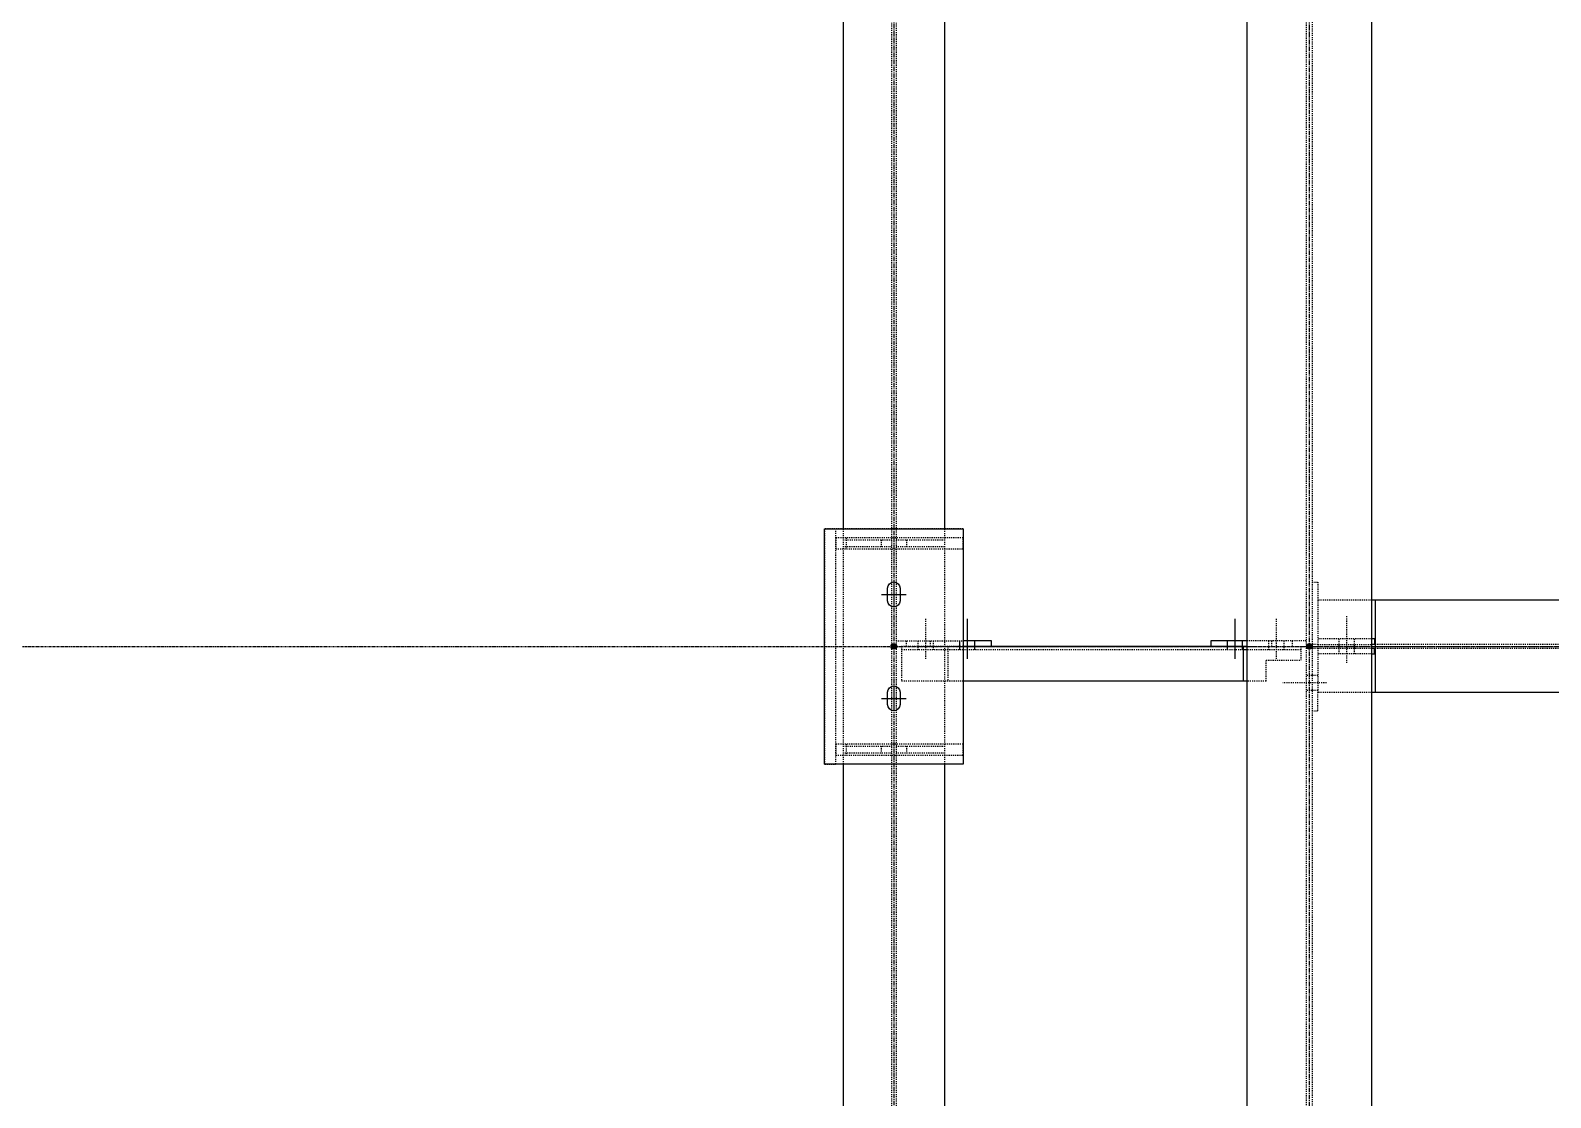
# Model space of a CAD drawing. Header units: millimetres. Extents: x 2102 to 20742, y 12631 to 26594.
# Drawn here: x 13385 to 15581, y 20669 to 22210 of the extents above; entities that cross this region are included whole.
import ezdxf

# ---------------------------------------------------------------- set-up
doc = ezdxf.new("R2010")
doc.units = ezdxf.units.MM
for name, pattern in [('CENTER', [12.7, 7.9375, -1.5875, 1.5875, -1.5875]), ('DXK_LINE_DOT2', [3.9198, 1.9599, -1.9599]), ('DXK_LINE_DOT5', [7.8785, 2.979, -0.9799, 0.9799, -0.9799, 0.9799, -0.9799])]:
    doc.linetypes.add(name, pattern=pattern)
for name, color, linetype in [('1', 7, 'Continuous'), ('2', 7, 'Continuous'), ('4', 7, 'Continuous')]:
    doc.layers.add(name, color=color, linetype=linetype)

# ---------------------------------------------------------------- blocks, each defined once
blk = doc.blocks.new('GridLine-116860372-116906 - 114867')
at = {"layer": '2', "color": 7, "linetype": 'DXK_LINE_DOT5'}
blk.add_line((2535.4, 21320.8), (24512.1, 21320.8), dxfattribs=at)
blk = doc.blocks.new('Part-116860372-116402 - 114867')
at = {"layer": '1', "color": 6, "linetype": 'DXK_LINE_DOT2'}
for p, q in [((16984.1, 21513.3), (17071.6, 21513.3)), ((17071.6, 21500.8), (16984.1, 21500.8)), ((17052.9, 21513.3), (17052.9, 21500.8))]:
    blk.add_line(p, q, dxfattribs=at)
blk = doc.blocks.new('Part-116860372-114969 - 114867')
at = {"layer": '1', "color": 6, "linetype": 'DXK_LINE_DOT2'}
for p, q in [((17830.9, 24933.3), (17830.9, 19233.3)), ((17820.2, 23975.8), (17820.2, 19233.3))]:
    blk.add_line(p, q, dxfattribs=at)
at = {"layer": '2', "color": 2, "linetype": 'Continuous'}
for p, q in [((17713.1, 24939.6), (17713.1, 19227.1)), ((17938.1, 24939.6), (17938.1, 19227.1))]:
    blk.add_line(p, q, dxfattribs=at)
at = {"layer": '4', "color": 4, "linetype": 'CENTER'}
blk.add_line((17825.6, 25070.8), (17825.6, 19070.8), dxfattribs=at)
blk = doc.blocks.new('Part-116860372-114972 - 114867')
at = {"layer": '4', "linetype": 'Continuous'}
for points in [[(17075.6, 22565.8, -1), (17075.6, 22575.8, -1)], [(17075.6, 19940.8, -1), (17075.6, 19950.8, -1)]]:
    blk.add_hatch(color=4, dxfattribs=at).paths.add_polyline_path(points)
at = {"layer": '1', "color": 6, "linetype": 'DXK_LINE_DOT2'}
for p, q in [((16984.1, 22556.6), (16984.1, 22467.3)), ((17167.1, 22556.6), (16984.1, 22556.6)), ((17071.6, 22556.6), (17071.6, 22461)), ((17079.5, 22556.6), (17079.5, 22467.3)), ((17167.1, 22556.6), (17167.1, 22467.3)), ((17071.6, 22461), (17071.6, 19959.8)), ((17079.5, 22461), (17079.5, 19959.8)), ((16984.1, 21533.3), (16984.1, 21108.3)), ((17167.1, 21533.3), (17167.1, 21108.3)), ((16984.1, 20102.1), (16984.1, 20043.6)), ((17167.1, 20102.1), (17167.1, 20043.6)), ((17167.1, 20043.6), (16984.1, 20043.6)), ((17079.5, 19959.8), (17071.6, 19959.8))]:
    blk.add_line(p, q, dxfattribs=at)
at = {"layer": '2', "color": 2, "linetype": 'Continuous'}
for p, q in [((16984.1, 22467.3), (16984.1, 21533.3)), ((17167.1, 22461), (16984.1, 22461)), ((17071.6, 22461), (17071.6, 22467.3)), ((17079.5, 22467.3), (17079.5, 22461)), ((17167.1, 22467.3), (17167.1, 21533.3)), ((16984.1, 21108.3), (16984.1, 20102.1)), ((17167.1, 21108.3), (17167.1, 20102.1))]:
    blk.add_line(p, q, dxfattribs=at)
at = {"layer": '4', "color": 4, "linetype": 'CENTER'}
blk.add_line((17075.6, 22570.8), (17075.6, 19945.8), dxfattribs=at)
at = {"layer": '4', "color": 4, "linetype": 'Continuous'}
for centre in [(17075.6, 22570.8), (17075.6, 19945.8)]:
    blk.add_circle(centre, 5, dxfattribs=at)
blk = doc.blocks.new('Part-116860372-114973 - 114867')
at = {"layer": '4', "linetype": 'Continuous'}
for points in [[(17825.6, 21315.8, -1), (17825.6, 21325.8, -1)], [(20200.6, 21315.8, -1), (20200.6, 21325.8, -1)]]:
    blk.add_hatch(color=4, dxfattribs=at).paths.add_polyline_path(points)
at = {"layer": '1', "color": 6, "linetype": 'DXK_LINE_DOT2'}
for p, q in [((17840.9, 21404.1), (17840.9, 21237.6)), ((17938.1, 21404.1), (17840.9, 21404.1)), ((17840.9, 21324.4), (17938.1, 21324.4)), ((17938.1, 21317.3), (17840.9, 21317.3)), ((19851.4, 21324.4), (17944.3, 21324.4)), ((19851.4, 21317.3), (17944.3, 21317.3)), ((17938.1, 21237.6), (17840.9, 21237.6))]:
    blk.add_line(p, q, dxfattribs=at)
at = {"layer": '2', "color": 2, "linetype": 'Continuous'}
for p, q in [((19851.4, 21404.1), (17938.1, 21404.1)), ((17944.3, 21404.1), (17944.3, 21237.6)), ((19851.4, 21237.6), (19851.4, 21404.1)), ((17944.3, 21324.4), (17938.1, 21324.4)), ((17944.3, 21317.3), (17938.1, 21317.3)), ((19851.4, 21237.6), (17938.1, 21237.6))]:
    blk.add_line(p, q, dxfattribs=at)
at = {"layer": '4', "color": 4, "linetype": 'CENTER'}
blk.add_line((17825.6, 21320.8), (20200.6, 21320.8), dxfattribs=at)
at = {"layer": '4', "color": 4, "linetype": 'Continuous'}
for centre in [(17825.6, 21320.8), (20200.6, 21320.8)]:
    blk.add_circle(centre, 5, dxfattribs=at)
blk = doc.blocks.new('Bolt-116860372-115750 - 114867')
at = {"layer": '1', "color": 1, "linetype": 'DXK_LINE_DOT2'}
for p, q in [((17133.3, 21298.3), (17133.3, 21370.8)), ((17119.5, 21320.8), (17119.5, 21330.8)), ((17147, 21320.8), (17147, 21330.8)), ((17119.5, 21314.6), (17119.5, 21320.8)), ((17147, 21314.6), (17147, 21320.8))]:
    blk.add_line(p, q, dxfattribs=at)
at = {"layer": '2', "color": 1, "linetype": 'Continuous'}
for p, q in [((17208.3, 21298.3), (17208.3, 21370.8)), ((17194.5, 21320.8), (17194.5, 21330.8)), ((17222, 21320.8), (17222, 21330.8)), ((17194.5, 21314.6), (17194.5, 21320.8)), ((17222, 21314.6), (17222, 21320.8))]:
    blk.add_line(p, q, dxfattribs=at)
blk = doc.blocks.new('Bolt-116860372-115748 - 114867')
at = {"layer": '1', "color": 1, "linetype": 'DXK_LINE_DOT2'}
for p, q in [((17766.5, 21298.3), (17766.5, 21370.8)), ((17752.7, 21320.8), (17752.7, 21330.8)), ((17780.2, 21320.8), (17780.2, 21330.8)), ((17752.7, 21314.6), (17752.7, 21320.8)), ((17780.2, 21314.6), (17780.2, 21320.8))]:
    blk.add_line(p, q, dxfattribs=at)
at = {"layer": '2', "color": 1, "linetype": 'Continuous'}
for p, q in [((17691.5, 21298.3), (17691.5, 21370.8)), ((17677.7, 21320.8), (17677.7, 21330.8)), ((17705.2, 21320.8), (17705.2, 21330.8)), ((17677.7, 21314.6), (17677.7, 21320.8)), ((17705.2, 21314.6), (17705.2, 21320.8))]:
    blk.add_line(p, q, dxfattribs=at)
blk = doc.blocks.new('Part-116860372-115051 - 114867')
at = {"layer": '4', "linetype": 'Continuous'}
for points in [[(17075.6, 21315.8, -1), (17075.6, 21325.8, -1)], [(17825.6, 21315.8, -1), (17825.6, 21325.8, -1)]]:
    blk.add_hatch(color=4, dxfattribs=at).paths.add_polyline_path(points)
at = {"layer": '1', "color": 6, "linetype": 'DXK_LINE_DOT2'}
for p, q in [((17200.6, 21320.8), (17089.5, 21320.8)), ((17089.5, 21320.8), (17089.5, 21258.3)), ((17706.8, 21314.6), (17089.5, 21314.6)), ((17173.3, 21320.8), (17173.3, 21258.3)), ((17706.8, 21320.8), (17810.2, 21320.8)), ((17810.2, 21314.6), (17713.1, 21314.6)), ((17810.2, 21320.8), (17810.2, 21295.8)), ((17747.7, 21258.3), (17747.7, 21295.8)), ((17747.7, 21295.8), (17810.2, 21295.8)), ((17706.8, 21258.3), (17089.5, 21258.3)), ((17747.7, 21258.3), (17706.8, 21258.3))]:
    blk.add_line(p, q, dxfattribs=at)
at = {"layer": '2', "color": 2, "linetype": 'Continuous'}
for p, q in [((17706.8, 21320.8), (17200.6, 21320.8)), ((17706.8, 21258.3), (17706.8, 21320.8)), ((17713.1, 21314.6), (17706.8, 21314.6)), ((17713.1, 21258.3), (17200.6, 21258.3))]:
    blk.add_line(p, q, dxfattribs=at)
at = {"layer": '4', "color": 4, "linetype": 'CENTER'}
for p, q in [((17075.6, 21320.8), (17089.5, 21320.8)), ((17200.6, 21320.8), (17706.8, 21320.8)), ((17810.2, 21320.8), (17825.6, 21320.8))]:
    blk.add_line(p, q, dxfattribs=at)
at = {"layer": '4', "color": 4, "linetype": 'Continuous'}
for centre in [(17075.6, 21320.8), (17825.6, 21320.8)]:
    blk.add_circle(centre, 5, dxfattribs=at)
blk = doc.blocks.new('Bolt-116860372-116378 - 114867')
at = {"layer": '2', "color": 1, "linetype": 'Continuous'}
for p, q in [((17067.6, 21433.8), (17071.3, 21436.2)), ((17071.3, 21436.2), (17075.6, 21437.1)), ((17075.6, 21437.1), (17075.6, 21437.1)), ((17075.6, 21437.1), (17079.9, 21436.2)), ((17075.6, 21437.1), (17075.6, 21392.1)), ((17079.9, 21436.2), (17083.5, 21433.8)), ((17053.1, 21414.6), (17098.1, 21414.6)), ((17064.3, 21425.8), (17065.2, 21430.1)), ((17064.3, 21403.3), (17064.3, 21425.8)), ((17065.2, 21430.1), (17067.6, 21433.8)), ((17083.5, 21433.8), (17086, 21430.1)), ((17086, 21430.1), (17086.8, 21425.8)), ((17086.8, 21425.8), (17086.8, 21403.3)), ((17065.2, 21399), (17064.3, 21403.3)), ((17067.6, 21395.4), (17065.2, 21399)), ((17071.3, 21392.9), (17067.6, 21395.4)), ((17075.6, 21392.1), (17071.3, 21392.9)), ((17079.9, 21392.9), (17075.6, 21392.1)), ((17075.6, 21392.1), (17075.6, 21392.1)), ((17083.5, 21395.4), (17079.9, 21392.9)), ((17086, 21399), (17083.5, 21395.4)), ((17086.8, 21403.3), (17086, 21399)), ((17064.3, 21238.3), (17065.2, 21242.6)), ((17065.2, 21242.6), (17067.6, 21246.3)), ((17067.6, 21246.3), (17071.3, 21248.7)), ((17071.3, 21248.7), (17075.6, 21249.6)), ((17075.6, 21249.6), (17075.6, 21249.6)), ((17075.6, 21249.6), (17079.9, 21248.7)), ((17075.6, 21249.6), (17075.6, 21204.6)), ((17079.9, 21248.7), (17083.5, 21246.3)), ((17083.5, 21246.3), (17085.9, 21242.6)), ((17085.9, 21242.6), (17086.8, 21238.3)), ((17053.1, 21227.1), (17098.1, 21227.1)), ((17064.3, 21215.8), (17064.3, 21238.3)), ((17065.2, 21211.5), (17064.3, 21215.8)), ((17086.8, 21215.8), (17085.9, 21211.5)), ((17086.8, 21238.3), (17086.8, 21215.8)), ((17067.6, 21207.9), (17065.2, 21211.5)), ((17071.2, 21205.4), (17067.6, 21207.9)), ((17075.6, 21204.6), (17071.2, 21205.4)), ((17079.9, 21205.4), (17075.6, 21204.6)), ((17075.6, 21204.6), (17075.6, 21204.6)), ((17083.5, 21207.9), (17079.9, 21205.4)), ((17085.9, 21211.5), (17083.5, 21207.9))]:
    blk.add_line(p, q, dxfattribs=at)
blk = doc.blocks.new('Bolt-116860372-115458 - 114867')
at = {"layer": '1', "color": 1, "linetype": 'DXK_LINE_DOT2'}
for p, q in [((17893.4, 21291), (17893.4, 21376)), ((17879.7, 21324.4), (17879.7, 21334.4)), ((17907.2, 21324.4), (17907.2, 21334.4)), ((17879.7, 21317.3), (17879.7, 21324.4)), ((17879.7, 21307.3), (17879.7, 21317.3)), ((17907.2, 21317.3), (17907.2, 21324.4)), ((17907.2, 21307.3), (17907.2, 21317.3))]:
    blk.add_line(p, q, dxfattribs=at)
blk = doc.blocks.new('Part-116860372-115456 - 114867')
at = {"layer": '1', "color": 6, "linetype": 'DXK_LINE_DOT2'}
for p, q in [((17830.9, 21436.9), (17840.9, 21436.9)), ((17840.9, 21436.9), (17840.9, 21404.1)), ((17938.1, 21334.4), (17840.9, 21334.4)), ((17840.9, 21324.4), (17830.9, 21324.4)), ((17943.4, 21324.4), (17938.1, 21324.4))]:
    blk.add_line(p, q, dxfattribs=at)
at = {"layer": '2', "color": 2, "linetype": 'Continuous'}
for q in [(17938.1, 21334.4), (17943.4, 21324.4)]:
    blk.add_line((17943.4, 21334.4), q, dxfattribs=at)
blk = doc.blocks.new('Part-116860372-115749 - 114867')
at = {"layer": '1', "color": 6, "linetype": 'DXK_LINE_DOT2'}
for p, q in [((17079.5, 21330.8), (17200.6, 21330.8)), ((17098.3, 21320.8), (17098.3, 21330.8)), ((17142, 21320.8), (17142, 21330.8)), ((17252, 21320.8), (17252, 21330.8))]:
    blk.add_line(p, q, dxfattribs=at)
at = {"layer": '2', "color": 2, "linetype": 'Continuous'}
for p, q in [((17252, 21330.8), (17200.6, 21330.8)), ((17252, 21320.8), (17252, 21330.8))]:
    blk.add_line(p, q, dxfattribs=at)
blk = doc.blocks.new('Part-116860372-115457 - 114867')
at = {"layer": '1', "color": 6, "linetype": 'DXK_LINE_DOT2'}
for p, q in [((17840.9, 21317.3), (17830.9, 21317.3)), ((17938.1, 21307.3), (17840.9, 21307.3)), ((17943.4, 21317.3), (17938.1, 21317.3)), ((17840.9, 21204.8), (17840.9, 21237.6)), ((17830.9, 21204.8), (17840.9, 21204.8))]:
    blk.add_line(p, q, dxfattribs=at)
at = {"layer": '2', "color": 2, "linetype": 'Continuous'}
for p, q in [((17938.1, 21307.3), (17943.4, 21307.3)), ((17943.4, 21307.3), (17943.4, 21317.3))]:
    blk.add_line(p, q, dxfattribs=at)
blk = doc.blocks.new('Bolt-116860372-115461 - 114867')
at = {"layer": '1', "color": 1, "linetype": 'DXK_LINE_DOT2'}
for p, q in [((17856.7, 21254.8), (17777.9, 21254.8)), ((17830.9, 21268.5), (17820.2, 21268.5)), ((17840.9, 21268.5), (17830.9, 21268.5)), ((17830.9, 21241), (17820.2, 21241)), ((17840.9, 21241), (17830.9, 21241))]:
    blk.add_line(p, q, dxfattribs=at)
blk = doc.blocks.new('Part-116860372-115747 - 114867')
at = {"layer": '1', "color": 6, "linetype": 'DXK_LINE_DOT2'}
for p, q in [((17820.2, 21330.8), (17713.1, 21330.8)), ((17757.7, 21320.8), (17757.7, 21330.8)), ((17795.2, 21320.8), (17795.2, 21330.8))]:
    blk.add_line(p, q, dxfattribs=at)
at = {"layer": '2', "color": 2, "linetype": 'Continuous'}
for p, q in [((17713.1, 21330.8), (17647.7, 21330.8)), ((17647.7, 21330.8), (17647.7, 21320.8)), ((17713.1, 21320.8), (17706.8, 21320.8))]:
    blk.add_line(p, q, dxfattribs=at)
blk = doc.blocks.new('Part-116860372-116375 - 114867')
at = {"layer": '1', "color": 6, "linetype": 'DXK_LINE_DOT2'}
for p, q in [((17200.6, 21144.6), (16970.6, 21144.6)), ((16970.6, 21144.6), (16970.6, 21124.6)), ((16989.3, 21144.6), (16989.3, 21124.6)), ((17200.6, 21124.6), (17200.6, 21144.6)), ((16970.6, 21124.6), (17200.6, 21124.6))]:
    blk.add_line(p, q, dxfattribs=at)
blk = doc.blocks.new('Part-116860372-116377 - 114867')
at = {"layer": '1', "color": 6, "linetype": 'DXK_LINE_DOT2'}
for p, q in [((17200.6, 21517.1), (16970.6, 21517.1)), ((16970.6, 21517.1), (16970.6, 21497.1)), ((16989.3, 21517.1), (16989.3, 21497.1)), ((17200.6, 21497.1), (17200.6, 21517.1)), ((16970.6, 21497.1), (17200.6, 21497.1))]:
    blk.add_line(p, q, dxfattribs=at)
blk = doc.blocks.new('Part-116860372-116404 - 114867')
at = {"layer": '1', "color": 6, "linetype": 'DXK_LINE_DOT2'}
for p, q in [((16984.1, 21140.8), (17071.6, 21140.8)), ((17052.9, 21140.8), (17052.9, 21128.3)), ((17071.6, 21128.3), (16984.1, 21128.3))]:
    blk.add_line(p, q, dxfattribs=at)
blk = doc.blocks.new('Part-116860372-116376 - 114867')
at = {"layer": '2', "color": 2, "linetype": 'Continuous'}
for p, q in [((16950.6, 21533.3), (17200.6, 21533.3)), ((16950.6, 21108.3), (16950.6, 21533.3)), ((17200.6, 21533.3), (17200.6, 21108.3)), ((17200.6, 21108.3), (16950.6, 21108.3))]:
    blk.add_line(p, q, dxfattribs=at)
blk = doc.blocks.new('Part-116860372-116373 - 114867')
at = {"layer": '1', "color": 6, "linetype": 'DXK_LINE_DOT2'}
for p, q in [((17200.6, 21533.3), (16950.6, 21533.3)), ((16950.6, 21533.3), (16950.6, 21108.3)), ((17200.6, 21533.3), (17200.6, 21108.3)), ((17200.6, 21108.3), (16950.6, 21108.3))]:
    blk.add_line(p, q, dxfattribs=at)
blk = doc.blocks.new('Part-116860372-116374 - 114867')
at = {"layer": '1', "color": 6, "linetype": 'DXK_LINE_DOT2'}
for p, q in [((16950.6, 21108.3), (16950.6, 21533.3)), ((16950.6, 21533.3), (16970.6, 21533.3)), ((16970.6, 21108.3), (16970.6, 21533.3)), ((16950.6, 21108.3), (16970.6, 21108.3))]:
    blk.add_line(p, q, dxfattribs=at)
blk = doc.blocks.new('Part-116860372-116403 - 114867')
at = {"layer": '1', "color": 6, "linetype": 'DXK_LINE_DOT2'}
for p, q in [((17079.5, 21513.3), (17167.1, 21513.3)), ((17167.1, 21500.8), (17079.5, 21500.8)), ((17098.3, 21513.3), (17098.3, 21500.8))]:
    blk.add_line(p, q, dxfattribs=at)
blk = doc.blocks.new('Part-116860372-116405 - 114867')
at = {"layer": '1', "color": 6, "linetype": 'DXK_LINE_DOT2'}
for p, q in [((17079.5, 21140.8), (17167.1, 21140.8)), ((17098.3, 21140.8), (17098.3, 21128.3)), ((17167.1, 21128.3), (17079.5, 21128.3))]:
    blk.add_line(p, q, dxfattribs=at)

msp = doc.modelspace()

# ---------------------------------------------------------------- block references
at = {"xscale": 0.8, "yscale": 0.8, "zscale": 0.8}
for name in ['Part-116860372-114969 - 114867', 'Part-116860372-114972 - 114867', 'Part-116860372-116376 - 114867', 'Part-116860372-116373 - 114867', 'Part-116860372-116374 - 114867', 'Part-116860372-116377 - 114867', 'Part-116860372-116402 - 114867', 'Part-116860372-116403 - 114867', 'GridLine-116860372-116906 - 114867', 'Bolt-116860372-116378 - 114867', 'Part-116860372-115456 - 114867', 'Part-116860372-114973 - 114867', 'Bolt-116860372-115458 - 114867', 'Bolt-116860372-115750 - 114867', 'Bolt-116860372-115748 - 114867', 'Part-116860372-115051 - 114867', 'Part-116860372-115749 - 114867', 'Part-116860372-115747 - 114867', 'Part-116860372-115457 - 114867', 'Bolt-116860372-115461 - 114867', 'Part-116860372-116375 - 114867', 'Part-116860372-116404 - 114867', 'Part-116860372-116405 - 114867']:
    msp.add_blockref(name, (971.5, 4264.2), dxfattribs=at)

doc.saveas('drawing.dxf')
